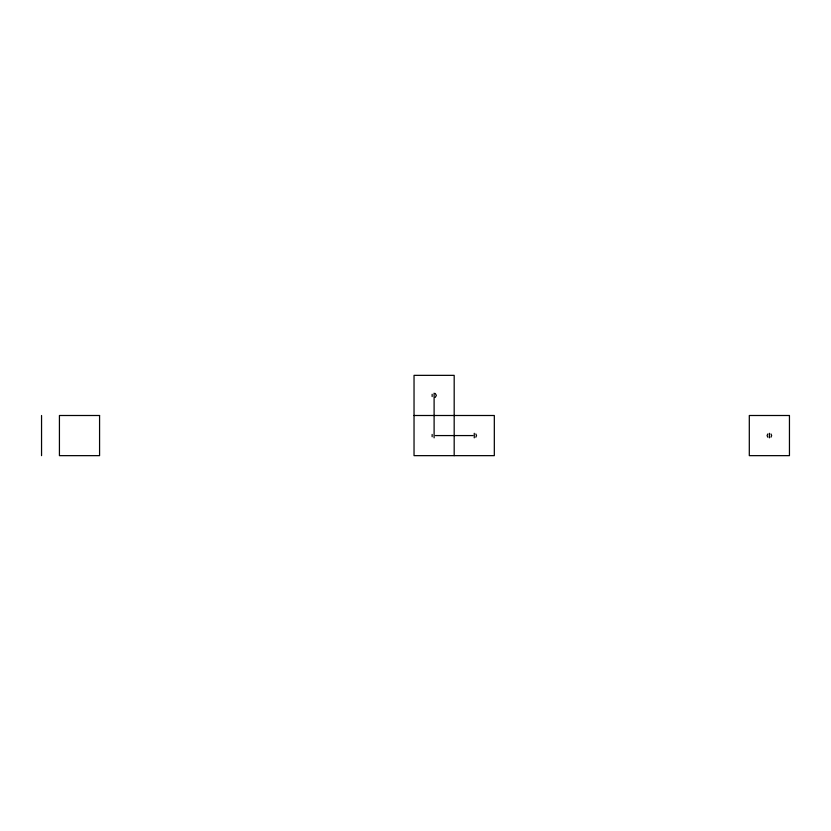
<?xml version="1.0" encoding="UTF-8"?>
<svg xmlns="http://www.w3.org/2000/svg" width="831" height="831" viewBox="0 0 831 831"><rect width="100%" height="100%" fill="white"/><g stroke="black" fill="none" stroke-linecap="round" stroke-linejoin="round"><path stroke-width="1.25" d="M432.141 394.289L432.141 396.564M432.141 434.436L432.141 436.711M475.851 437.179L476.516 435.569L475.851 433.969M767.771 433.969L767.106 435.569L767.771 437.179M770.981 437.179L771.646 435.569L770.981 433.969M435.236 397.395L436.379 395.431L435.236 393.458M414.035 415.5L494.32 415.5L494.32 455.648L414.035 455.648L414.035 375.352L454.183 375.352L454.183 455.648M435.402 435.569L472.953 435.569M769.381 433.304L769.381 437.844M474.252 433.304L474.252 437.844M434.104 393.156L434.104 437.844M41.55 415.5L41.55 455.648M99.575 415.5L59.427 415.5L59.427 455.648L99.575 455.648L99.575 415.5M789.45 415.5L749.302 415.5L749.302 455.648L789.45 455.648L789.45 415.5"/></g></svg>
